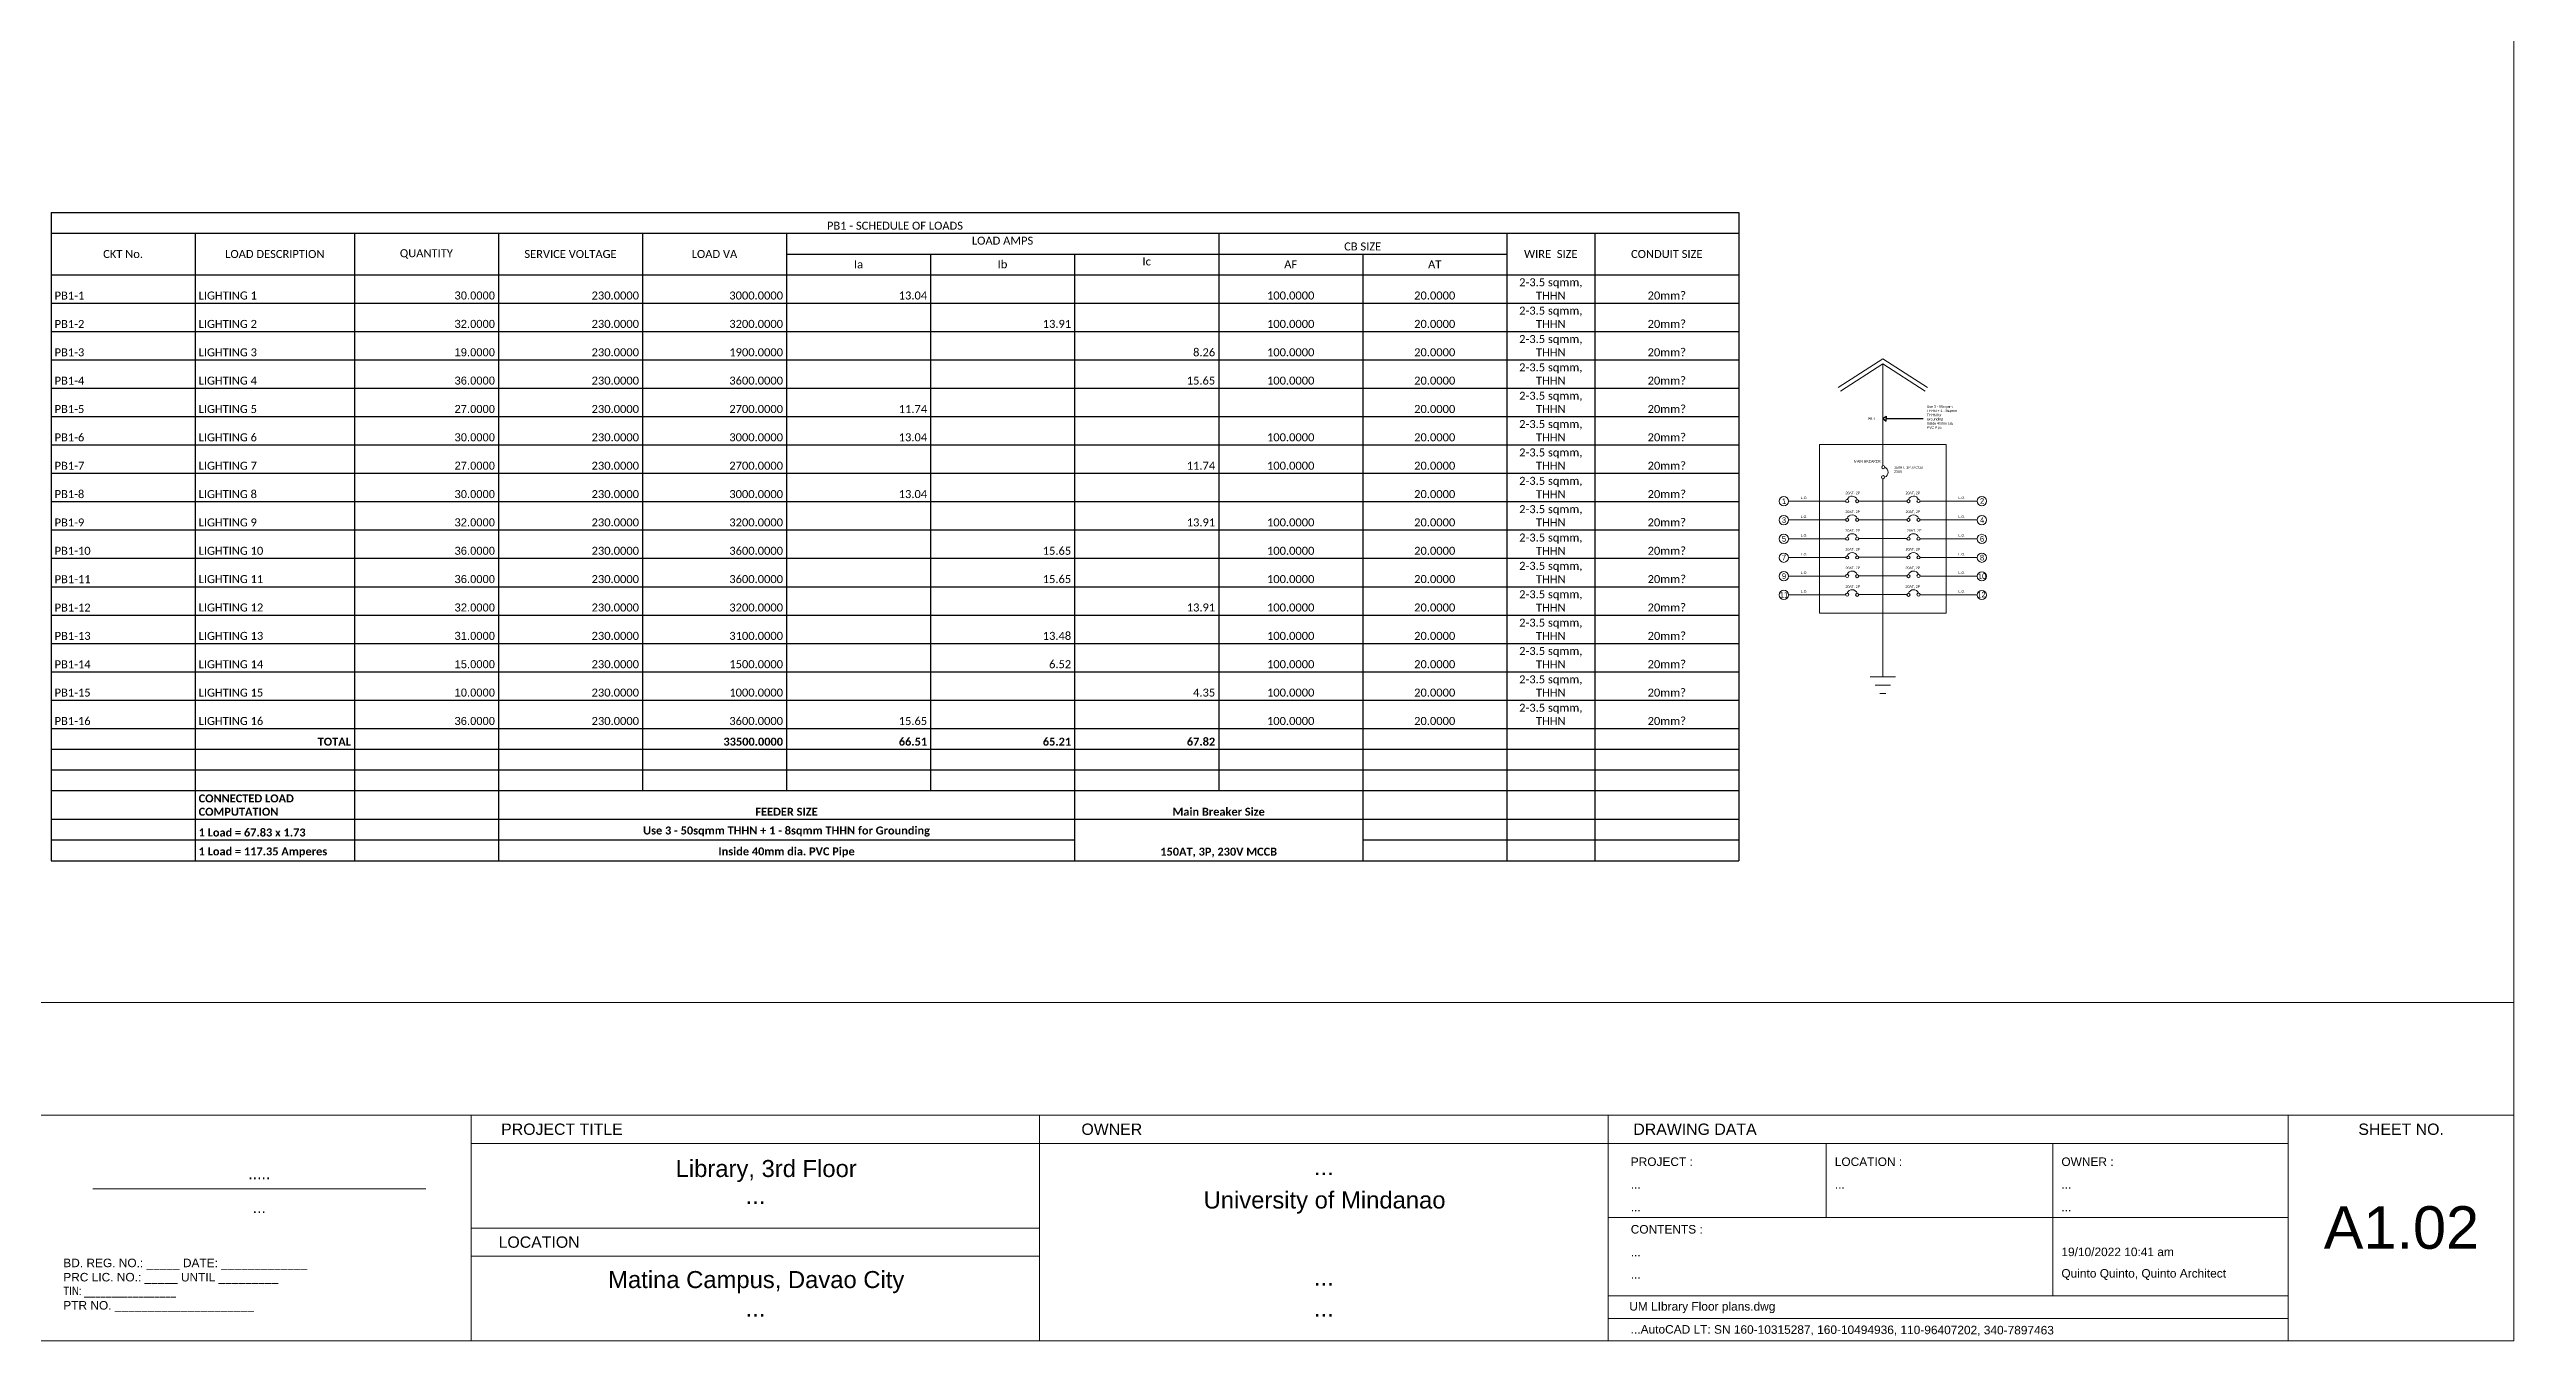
# Model space of a CAD drawing. Header units: inches. Extents: x -2 to 2474, y 1 to 287.
# Drawn here: x 157.9 to 419, y 1.3 to 138.2 of the extents above; entities that cross this region are included whole.
import ezdxf

# ---------------------------------------------------------------- set-up
doc = ezdxf.new("R2010")
doc.units = ezdxf.units.IN
doc.header["$MEASUREMENT"] = 0
for name, color, linetype in [('PDF_0', 7, 'Continuous'), ('PDF_BORDER', 7, 'Continuous'), ('PDF_Text', 7, 'Continuous')]:
    doc.layers.add(name, color=color, linetype=linetype)
doc.styles.add('PDF Arial', font='arial.ttf')
doc.styles.add('PDF Arial Narrow', font='ARIALN.TTF')
doc.styles.add('PDF ArialMT', font='arial.ttf')

# ---------------------------------------------------------------- blocks, each defined once
blk = doc.blocks.new('*T36')
at = {"color": 0, "linetype": 'ByBlock', "lineweight": -2, "transparency": 16777216}
for p, q in [((0, 0), (178.82, 0)), ((0, 0), (0, -68.71)), ((178.82, 0), (178.82, -68.71)), ((0, -2.2), (178.82, -2.2)), ((15.26, -2.2), (15.26, -68.71)), ((32.13, -2.2), (32.13, -68.71)), ((47.4, -2.2), (47.4, -68.71)), ((62.66, -2.2), (62.66, -61.28)), ((77.92, -2.2), (77.92, -61.28)), ((123.71, -2.2), (123.71, -61.28)), ((154.23, -2.2), (154.23, -68.71)), ((163.56, -2.2), (163.56, -68.71)), ((77.92, -4.4), (154.23, -4.4)), ((93.18, -4.4), (93.18, -61.28)), ((108.45, -4.4), (108.45, -68.71)), ((138.97, -4.4), (138.97, -68.71)), ((0, -6.59), (178.82, -6.59)), ((0, -9.6), (178.82, -9.6)), ((0, -12.61), (178.82, -12.61)), ((0, -15.61), (178.82, -15.61)), ((0, -18.62), (178.82, -18.62)), ((0, -21.62), (178.82, -21.62)), ((0, -24.63), (178.82, -24.63)), ((0, -27.64), (178.82, -27.64)), ((0, -30.64), (178.82, -30.64)), ((0, -33.65), (178.82, -33.65)), ((0, -36.65), (178.82, -36.65)), ((0, -39.66), (178.82, -39.66)), ((0, -42.67), (178.82, -42.67)), ((0, -45.67), (178.82, -45.67)), ((0, -48.68), (178.82, -48.68)), ((0, -51.69), (178.82, -51.69)), ((0, -54.69), (178.82, -54.69)), ((0, -56.89), (178.82, -56.89)), ((0, -59.09), (178.82, -59.09)), ((0, -61.28), (178.82, -61.28)), ((0, -64.32), (178.82, -64.32)), ((0, -66.51), (108.45, -66.51)), ((138.97, -66.51), (178.82, -66.51)), ((0, -68.71), (178.82, -68.71))]:
    blk.add_line(p, q, dxfattribs=at)
at = {"color": 0, "transparency": 16777216, "char_height": 0.8479}
for s, insert, width, attachment_point in [('{\\fCalibri|b0|i0|c0;\\c0;PB1 - SCHEDULE OF LOADS', (89.41, -1.83), 178.0873, 8), ('{\\fCalibri|b0|i0|c0;\\c0;LOAD AMPS', (100.81, -2.56), 45.0552, 2), ('{\\fCalibri|b0|i0|c0;\\c0;CKT No.', (7.63, -4.4), 14.53, 5), ('{\\fCalibri|b0|i0|c0;\\c0;LOAD DESCRIPTION', (23.7, -4.4), 16.1376, 5), ('{\\fCalibri|b0|i0|c0;\\c0;QUANTITY', (39.76, -4.4), 14.53, 5), ('{\\fCalibri|b0|i0|c0;\\c0;SERVICE VOLTAGE', (55.03, -4.4), 14.53, 5), ('{\\fCalibri|b0|i0|c0;\\c0;LOAD VA', (70.29, -4.4), 14.53, 5), ('{\\fCalibri|b0|i0|c0;\\c0;Ia', (85.55, -5.49), 14.53, 5), ('{\\fCalibri|b0|i0|c0;\\c0;Ib', (100.81, -5.49), 14.53, 5), ('{\\fCalibri|b0|i0|c0;\\c0;Ic', (116.08, -4.76), 14.53, 2), ('{\\fCalibri|b0|i0|c0;\\c0;AF', (131.34, -5.49), 14.53, 5), ('{\\fCalibri|b0|i0|c0;\\c0;CB SIZE', (138.97, -4.03), 29.7926, 8), ('{\\fCalibri|b0|i0|c0;\\c0;AT', (146.6, -5.49), 14.53, 5), ('{\\fCalibri|b0|i0|c0;\\c0;WIRE  SIZE', (158.9, -4.4), 8.5911, 5), ('{\\fCalibri|b0|i0|c0;\\c0;CONDUIT SIZE', (171.19, -4.4), 14.53, 5), ('{\\fCalibri|b0|i0|c0;\\c0;2-3.5 sqmm, THHN ', (158.9, -9.23), 8.5911, 8), ('{\\fCalibri|b0|i0|c0;\\c0;PB1-1', (0.37, -9.23), 14.53, 7), ('{\\fCalibri|b0|i0|c0;\\c0;LIGHTING 1', (15.63, -9.23), 16.1376, 7), ('{\\fArial|b0|i0|c0;\\c0;30.0000', (47.03, -9.23), 14.53, 9), ('{\\fCalibri|b0|i0|c0;\\c0;230.0000', (62.29, -9.23), 14.53, 9), ('{\\fCalibri|b0|i0|c0;\\c0;3000.0000', (77.55, -9.23), 14.53, 9), ('{\\fCalibri|b0|i0|c0;\\c0;13.04', (92.82, -9.23), 14.53, 9), ('{\\fCalibri|b0|i0|c0;\\c0;', (93.55, -9.23), 14.53, 7), ('{\\fCalibri|b0|i0|c0;\\c0;100.0000', (131.34, -9.23), 14.53, 8), ('{\\fCalibri|b0|i0|c0;\\c0;20.0000', (146.6, -9.23), 14.53, 8), ('{\\fCalibri|b0|i0|c0;\\c0;2-3.5 sqmm, THHN ', (158.9, -12.24), 8.5911, 8), ('{\\fCalibri|b0|i0|c0;\\c0;20mm?', (171.19, -9.23), 14.53, 8), ('{\\fCalibri|b0|i0|c0;\\c0;PB1-2', (0.37, -12.24), 14.53, 7), ('{\\fCalibri|b0|i0|c0;\\c0;LIGHTING 2', (15.63, -12.24), 16.1376, 7), ('{\\fArial|b0|i0|c0;\\c0;32.0000', (47.03, -12.24), 14.53, 9), ('{\\fCalibri|b0|i0|c0;\\c0;230.0000', (62.29, -12.24), 14.53, 9), ('{\\fCalibri|b0|i0|c0;\\c0;3200.0000', (77.55, -12.24), 14.53, 9), ('{\\fCalibri|b0|i0|c0;\\c0;13.91', (108.08, -12.24), 14.53, 9), ('{\\fCalibri|b0|i0|c0;\\c0;', (108.81, -12.24), 14.53, 7), ('{\\fCalibri|b0|i0|c0;\\c0;100.0000', (131.34, -12.24), 14.53, 8), ('{\\fCalibri|b0|i0|c0;\\c0;20.0000', (146.6, -12.24), 14.53, 8), ('{\\fCalibri|b0|i0|c0;\\c0;2-3.5 sqmm, THHN ', (158.9, -15.25), 8.5911, 8), ('{\\fCalibri|b0|i0|c0;\\c0;20mm?', (171.19, -12.24), 14.53, 8), ('{\\fCalibri|b0|i0|c0;\\c0;PB1-3', (0.37, -15.25), 14.53, 7), ('{\\fCalibri|b0|i0|c0;\\c0;LIGHTING 3', (15.63, -15.25), 16.1376, 7), ('{\\fArial|b0|i0|c0;\\c0;19.0000', (47.03, -15.25), 14.53, 9), ('{\\fCalibri|b0|i0|c0;\\c0;230.0000', (62.29, -15.25), 14.53, 9), ('{\\fCalibri|b0|i0|c0;\\c0;1900.0000', (77.55, -15.25), 14.53, 9), ('{\\fCalibri|b0|i0|c0;\\c0;8.26', (123.34, -15.25), 14.53, 9), ('{\\fCalibri|b0|i0|c0;\\c0;100.0000', (131.34, -15.25), 14.53, 8), ('{\\fCalibri|b0|i0|c0;\\c0;20.0000', (146.6, -15.25), 14.53, 8), ('{\\fCalibri|b0|i0|c0;\\c0;20mm?', (171.19, -15.25), 14.53, 8), ('{\\fCalibri|b0|i0|c0;\\c0;PB1-4', (0.37, -18.25), 14.53, 7), ('{\\fCalibri|b0|i0|c0;\\c0;LIGHTING 4', (15.63, -18.25), 16.1376, 7), ('{\\fArial|b0|i0|c0;\\c0;36.0000', (47.03, -18.25), 14.53, 9), ('{\\fCalibri|b0|i0|c0;\\c0;230.0000', (62.29, -18.25), 14.53, 9), ('{\\fCalibri|b0|i0|c0;\\c0;3600.0000', (77.55, -18.25), 14.53, 9), ('{\\fCalibri|b0|i0|c0;\\c0;', (78.29, -18.25), 14.53, 7), ('{\\fCalibri|b0|i0|c0;\\c0;15.65', (123.34, -18.25), 14.53, 9), ('{\\fCalibri|b0|i0|c0;\\c0;100.0000', (131.34, -18.25), 14.53, 8), ('{\\fCalibri|b0|i0|c0;\\c0;20.0000', (146.6, -18.25), 14.53, 8), ('{\\fCalibri|b0|i0|c0;\\c0;2-3.5 sqmm, THHN ', (158.9, -18.25), 8.5911, 8), ('{\\fCalibri|b0|i0|c0;\\c0;20mm?', (171.19, -18.25), 14.53, 8), ('{\\fCalibri|b0|i0|c0;\\c0;PB1-5', (0.37, -21.26), 14.53, 7), ('{\\fCalibri|b0|i0|c0;\\c0;LIGHTING 5', (15.63, -21.26), 16.1376, 7), ('{\\fArial|b0|i0|c0;\\c0;27.0000', (47.03, -21.26), 14.53, 9), ('{\\fCalibri|b0|i0|c0;\\c0;230.0000', (62.29, -21.26), 14.53, 9), ('{\\fCalibri|b0|i0|c0;\\c0;2700.0000', (77.55, -21.26), 14.53, 9), ('{\\fCalibri|b0|i0|c0;\\c0;11.74', (92.82, -21.26), 14.53, 9), ('{\\fCalibri|b0|i0|c0;\\c0;20.0000', (146.6, -21.26), 14.53, 8), ('{\\fCalibri|b0|i0|c0;\\c0;2-3.5 sqmm, THHN ', (158.9, -21.26), 8.5911, 8), ('{\\fCalibri|b0|i0|c0;\\c0;20mm?', (171.19, -21.26), 14.53, 8), ('{\\fCalibri|b0|i0|c0;\\c0;PB1-6', (0.37, -24.26), 14.53, 7), ('{\\fCalibri|b0|i0|c0;\\c0;LIGHTING 6', (15.63, -24.26), 16.1376, 7), ('{\\fArial|b0|i0|c0;\\c0;30.0000', (47.03, -24.26), 14.53, 9), ('{\\fCalibri|b0|i0|c0;\\c0;230.0000', (62.29, -24.26), 14.53, 9), ('{\\fCalibri|b0|i0|c0;\\c0;3000.0000', (77.55, -24.26), 14.53, 9), ('{\\fCalibri|b0|i0|c0;\\c0;13.04', (92.82, -24.26), 14.53, 9), ('{\\fCalibri|b0|i0|c0;\\c0;100.0000', (131.34, -24.26), 14.53, 8), ('{\\fCalibri|b0|i0|c0;\\c0;20.0000', (146.6, -24.26), 14.53, 8), ('{\\fCalibri|b0|i0|c0;\\c0;2-3.5 sqmm, THHN ', (158.9, -24.26), 8.5911, 8), ('{\\fCalibri|b0|i0|c0;\\c0;20mm?', (171.19, -24.26), 14.53, 8), ('{\\fCalibri|b0|i0|c0;\\c0;2-3.5 sqmm, THHN ', (158.9, -27.27), 8.5911, 8), ('{\\fCalibri|b0|i0|c0;\\c0;PB1-7', (0.37, -27.27), 14.53, 7), ('{\\fCalibri|b0|i0|c0;\\c0;LIGHTING 7', (15.63, -27.27), 16.1376, 7), ('{\\fArial|b0|i0|c0;\\c0;27.0000', (47.03, -27.27), 14.53, 9), ('{\\fCalibri|b0|i0|c0;\\c0;230.0000', (62.29, -27.27), 14.53, 9), ('{\\fCalibri|b0|i0|c0;\\c0;2700.0000', (77.55, -27.27), 14.53, 9), ('{\\fCalibri|b0|i0|c0;\\c0;11.74', (123.34, -27.27), 14.53, 9), ('{\\fCalibri|b0|i0|c0;\\c0;100.0000', (131.34, -27.27), 14.53, 8), ('{\\fCalibri|b0|i0|c0;\\c0;20.0000', (146.6, -27.27), 14.53, 8), ('{\\fCalibri|b0|i0|c0;\\c0;2-3.5 sqmm, THHN ', (158.9, -30.28), 8.5911, 8), ('{\\fCalibri|b0|i0|c0;\\c0;20mm?', (171.19, -27.27), 14.53, 8), ('{\\fCalibri|b0|i0|c0;\\c0;PB1-8', (0.37, -30.28), 14.53, 7), ('{\\fCalibri|b0|i0|c0;\\c0;LIGHTING 8', (15.63, -30.28), 16.1376, 7), ('{\\fArial|b0|i0|c0;\\c0;30.0000', (47.03, -30.28), 14.53, 9), ('{\\fCalibri|b0|i0|c0;\\c0;230.0000', (62.29, -30.28), 14.53, 9), ('{\\fCalibri|b0|i0|c0;\\c0;3000.0000', (77.55, -30.28), 14.53, 9), ('{\\fCalibri|b0|i0|c0;\\c0;13.04', (92.82, -30.28), 14.53, 9), ('{\\fCalibri|b0|i0|c0;\\c0;20.0000', (146.6, -30.28), 14.53, 8), ('{\\fCalibri|b0|i0|c0;\\c0;2-3.5 sqmm, THHN ', (158.9, -33.28), 8.5911, 8), ('{\\fCalibri|b0|i0|c0;\\c0;20mm?', (171.19, -30.28), 14.53, 8), ('{\\fCalibri|b0|i0|c0;\\c0;PB1-9', (0.37, -33.28), 14.53, 7), ('{\\fCalibri|b0|i0|c0;\\c0;LIGHTING 9', (15.63, -33.28), 16.1376, 7), ('{\\fArial|b0|i0|c0;\\c0;32.0000', (47.03, -33.28), 14.53, 9), ('{\\fCalibri|b0|i0|c0;\\c0;230.0000', (62.29, -33.28), 14.53, 9), ('{\\fCalibri|b0|i0|c0;\\c0;3200.0000', (77.55, -33.28), 14.53, 9), ('{\\fCalibri|b0|i0|c0;\\c0;', (78.29, -33.28), 14.53, 7), ('{\\fCalibri|b0|i0|c0|p34;\\C256;\\c0;13.91', (123.34, -33.28), 14.53, 9), ('{\\fCalibri|b0|i0|c0;\\c0;100.0000', (131.34, -33.28), 14.53, 8), ('{\\fCalibri|b0|i0|c0;\\c0;20.0000', (146.6, -33.28), 14.53, 8), ('{\\fCalibri|b0|i0|c0;\\c0;20mm?', (171.19, -33.28), 14.53, 8), ('{\\fCalibri|b0|i0|c0;\\c0;PB1-10', (0.37, -36.29), 14.53, 7), ('{\\fCalibri|b0|i0|c0;\\c0;LIGHTING 10', (15.63, -36.29), 16.1376, 7), ('{\\fArial|b0|i0|c0;\\c0;36.0000', (47.03, -36.29), 14.53, 9), ('{\\fCalibri|b0|i0|c0;\\c0;230.0000', (62.29, -36.29), 14.53, 9), ('{\\fCalibri|b0|i0|c0;\\c0;3600.0000', (77.55, -36.29), 14.53, 9), ('{\\fCalibri|b0|i0|c0;\\c0;15.65', (108.08, -36.29), 14.53, 9), ('{\\fCalibri|b0|i0|c0;\\c0;100.0000', (131.34, -36.29), 14.53, 8), ('{\\fCalibri|b0|i0|c0;\\c0;20.0000', (146.6, -36.29), 14.53, 8), ('{\\fCalibri|b0|i0|c0;\\c0;2-3.5 sqmm, THHN ', (158.9, -36.29), 8.5911, 8), ('{\\fCalibri|b0|i0|c0;\\c0;20mm?', (171.19, -36.29), 14.53, 8), ('{\\fCalibri|b0|i0|c0;\\c0;PB1-11', (0.37, -39.29), 14.53, 7), ('{\\fCalibri|b0|i0|c0;\\c0;LIGHTING 11', (15.63, -39.29), 16.1376, 7), ('{\\fArial|b0|i0|c0;\\c0;36.0000', (47.03, -39.29), 14.53, 9), ('{\\fCalibri|b0|i0|c0;\\c0;230.0000', (62.29, -39.29), 14.53, 9), ('{\\fCalibri|b0|i0|c0;\\c0;3600.0000', (77.55, -39.29), 14.53, 9), ('{\\fCalibri|b0|i0|c0;\\c0;15.65', (108.08, -39.29), 14.53, 9), ('{\\fCalibri|b0|i0|c0;\\c0;100.0000', (131.34, -39.29), 14.53, 8), ('{\\fCalibri|b0|i0|c0;\\c0;20.0000', (146.6, -39.29), 14.53, 8), ('{\\fCalibri|b0|i0|c0;\\c0;2-3.5 sqmm, THHN ', (158.9, -39.29), 8.5911, 8), ('{\\fCalibri|b0|i0|c0;\\c0;20mm?', (171.19, -39.29), 14.53, 8), ('{\\fCalibri|b0|i0|c0;\\c0;PB1-12', (0.37, -42.3), 14.53, 7), ('{\\fCalibri|b0|i0|c0;\\c0;LIGHTING 12', (15.63, -42.3), 16.1376, 7), ('{\\fArial|b0|i0|c0;\\c0;32.0000', (47.03, -42.3), 14.53, 9), ('{\\fCalibri|b0|i0|c0;\\c0;230.0000', (62.29, -42.3), 14.53, 9), ('{\\fCalibri|b0|i0|c0;\\c0;3200.0000', (77.55, -42.3), 14.53, 9), ('{\\fCalibri|b0|i0|c0;\\c0;', (78.29, -39.29), 14.53, 7), ('{\\fCalibri|b0|i0|c0;\\c0;13.91', (123.34, -42.3), 14.53, 9), ('{\\fCalibri|b0|i0|c0;\\c0;100.0000', (131.34, -42.3), 14.53, 8), ('{\\fCalibri|b0|i0|c0;\\c0;20.0000', (146.6, -42.3), 14.53, 8), ('{\\fCalibri|b0|i0|c0;\\c0;2-3.5 sqmm, THHN ', (158.9, -42.3), 8.5911, 8), ('{\\fCalibri|b0|i0|c0;\\c0;20mm?', (171.19, -42.3), 14.53, 8), ('{\\fCalibri|b0|i0|c0;\\c0;2-3.5 sqmm, THHN ', (158.9, -45.31), 8.5911, 8), ('{\\fCalibri|b0|i0|c0;\\c0;PB1-13', (0.37, -45.31), 14.53, 7), ('{\\fCalibri|b0|i0|c0;\\c0;LIGHTING 13', (15.63, -45.31), 16.1376, 7), ('{\\fArial|b0|i0|c0;\\c0;31.0000', (47.03, -45.31), 14.53, 9), ('{\\fCalibri|b0|i0|c0;\\c0;230.0000', (62.29, -45.31), 14.53, 9), ('{\\fCalibri|b0|i0|c0;\\c0;3100.0000', (77.55, -45.31), 14.53, 9), ('{\\fCalibri|b0|i0|c0;\\c0;13.48', (108.08, -45.31), 14.53, 9), ('{\\fCalibri|b0|i0|c0;\\c0;', (108.81, -45.31), 14.53, 7), ('{\\fCalibri|b0|i0|c0;\\c0;100.0000', (131.34, -45.31), 14.53, 8), ('{\\fCalibri|b0|i0|c0;\\c0;20.0000', (146.6, -45.31), 14.53, 8), ('{\\fCalibri|b0|i0|c0;\\c0;2-3.5 sqmm, THHN ', (158.9, -48.31), 8.5911, 8), ('{\\fCalibri|b0|i0|c0;\\c0;20mm?', (171.19, -45.31), 14.53, 8), ('{\\fCalibri|b0|i0|c0;\\c0;PB1-14', (0.37, -48.31), 14.53, 7), ('{\\fCalibri|b0|i0|c0;\\c0;LIGHTING 14', (15.63, -48.31), 16.1376, 7), ('{\\fArial|b0|i0|c0;\\c0;15.0000', (47.03, -48.31), 14.53, 9), ('{\\fCalibri|b0|i0|c0;\\c0;230.0000', (62.29, -48.31), 14.53, 9), ('{\\fCalibri|b0|i0|c0;\\c0;1500.0000', (77.55, -48.31), 14.53, 9), ('{\\fCalibri|b0|i0|c0;\\c0;6.52', (108.08, -48.31), 14.53, 9), ('{\\fCalibri|b0|i0|c0;\\c0;100.0000', (131.34, -48.31), 14.53, 8), ('{\\fCalibri|b0|i0|c0;\\c0;20.0000', (146.6, -48.31), 14.53, 8), ('{\\fCalibri|b0|i0|c0;\\c0;2-3.5 sqmm, THHN ', (158.9, -51.32), 8.5911, 8), ('{\\fCalibri|b0|i0|c0;\\c0;20mm?', (171.19, -48.31), 14.53, 8), ('{\\fCalibri|b0|i0|c0;\\c0;PB1-15', (0.37, -51.32), 14.53, 7), ('{\\fCalibri|b0|i0|c0;\\c0;LIGHTING 15', (15.63, -51.32), 16.1376, 7), ('{\\fArial|b0|i0|c0;\\c0;10.0000', (47.03, -51.32), 14.53, 9), ('{\\fCalibri|b0|i0|c0;\\c0;230.0000', (62.29, -51.32), 14.53, 9), ('{\\fCalibri|b0|i0|c0;\\c0;1000.0000', (77.55, -51.32), 14.53, 9), ('{\\fCalibri|b0|i0|c0;\\c0;4.35', (123.34, -51.32), 14.53, 9), ('{\\fCalibri|b0|i0|c0;\\c0;100.0000', (131.34, -51.32), 14.53, 8), ('{\\fCalibri|b0|i0|c0;\\c0;20.0000', (146.6, -51.32), 14.53, 8), ('{\\fCalibri|b0|i0|c0;\\c0;2-3.5 sqmm, THHN ', (158.9, -54.33), 8.5911, 8), ('{\\fCalibri|b0|i0|c0;\\c0;20mm?', (171.19, -51.32), 14.53, 8), ('{\\fCalibri|b0|i0|c0;\\c0;PB1-16', (0.37, -54.33), 14.53, 7), ('{\\fCalibri|b0|i0|c0;\\c0;LIGHTING 16', (15.63, -54.33), 16.1376, 7), ('{\\fArial|b0|i0|c0;\\c0;36.0000', (47.03, -54.33), 14.53, 9), ('{\\fCalibri|b0|i0|c0;\\c0;230.0000', (62.29, -54.33), 14.53, 9), ('{\\fCalibri|b0|i0|c0;\\c0;3600.0000', (77.55, -54.33), 14.53, 9), ('{\\fCalibri|b0|i0|c0;\\c0;15.65', (92.82, -54.33), 14.53, 9), ('{\\fCalibri|b0|i0|c0;\\c0;100.0000', (131.34, -54.33), 14.53, 8), ('{\\fCalibri|b0|i0|c0;\\c0;20.0000', (146.6, -54.33), 14.53, 8), ('{\\fCalibri|b0|i0|c0;\\c0;20mm?', (171.19, -54.33), 14.53, 8), ('{\\fCalibri|b1|i0|c0;\\c0;TOTAL', (31.77, -56.52), 16.1376, 9), ('{\\fCalibri|b1|i0|c0;\\c0;33500.0000', (77.55, -56.52), 14.53, 9), ('{\\fCalibri|b1|i0|c0;\\c0;66.51', (92.82, -56.52), 14.53, 9), ('{\\fCalibri|b1|i0|c0;\\c0;65.21', (108.08, -56.52), 14.53, 9), ('{\\fCalibri|b1|i0|c0;\\c0;67.82', (123.34, -56.52), 14.53, 9), ('{\\fCalibri|b0|i0|c0;\\c0;', (131.34, -56.52), 14.53, 8), ('{\\fCalibri|b0|i0|c0;\\c0;', (146.6, -56.52), 14.53, 8), ('{\\fCalibri|b0|i0|c0;\\c0;', (158.9, -56.52), 8.5911, 8), ('{\\fCalibri|b0|i0|c0;\\c0;', (171.19, -56.52), 14.53, 8), ('{\\fCalibri|b1|i0|c0;\\c0;CONNECTED LOAD COMPUTATION', (15.63, -63.95), 16.1376, 7), ('{\\fCalibri|b1|i0|c0;\\c0;1 Load = 67.83 x 1.73', (15.63, -66.15), 16.1376, 7), ('{\\fCalibri|b1|i0|c0;\\c0;', (32.5, -63.95), 14.53, 7), ('{\\fCalibri|b1|i0|c0;\\c0;Use 3 - 50sqmm THHN + 1 - 8sqmm THHN for Grounding', (77.92, -66.15), 60.3178, 8), ('{\\fCalibri|b1|i0|c0;\\c0;FEEDER SIZE', (77.92, -63.95), 60.3178, 8), ('{\\fCalibri|b1|i0|c0;\\c0;Main Breaker Size', (123.71, -63.95), 29.7926, 8), ('{\\fCalibri|b1|i0|c0;\\c0;1 Load = 117.35 Amperes', (15.63, -68.35), 16.1376, 7), ('{\\fCalibri|b1|i0|c0;\\c0;', (32.5, -66.15), 14.53, 7), ('{\\fCalibri|b1|i0|c0;\\c0;Inside 40mm dia. PVC Pipe', (77.92, -68.35), 60.3178, 8), ('{\\fCalibri|b1|i0|c0;\\c0;150AT, 3P, 230V MCCB', (123.71, -68.35), 29.7926, 8), ('{\\fCalibri|b1|i0|c0;\\c0;', (32.5, -68.35), 14.53, 7)]:
    blk.add_mtext(s, dxfattribs=dict(at, insert=insert, width=width, attachment_point=attachment_point))

msp = doc.modelspace()

# ---------------------------------------------------------------- linework, layer by layer
at = {"lineweight": 5}
for p, q in [((347.46453, 102.34862), (352.19712, 105.41744)), ((347.70766, 101.97367), (352.19712, 104.88483)), ((352.19712, 105.41744), (356.92971, 102.34862)), ((352.19712, 96.33376), (352.19712, 104.88483)), ((352.19712, 104.88483), (356.68658, 101.97367)), ((349.64362, 90.31363), (354.75061, 90.31363)), ((349.64362, 88.33271), (354.75045, 88.33271)), ((349.64362, 86.3518), (354.75091, 86.3518)), ((349.64362, 84.37089), (354.75162, 84.37089)), ((349.64362, 82.38997), (354.75178, 82.38997)), ((345.48478, 78.42815), (358.90946, 78.42815)), ((349.64362, 80.40906), (354.75178, 80.40906)), ((352.19712, 80.3653), (352.19712, 71.6851)), ((352.19712, 71.6851), (350.85818, 71.6851)), ((352.19712, 70.80028), (351.36903, 70.80028)), ((352.19712, 71.6851), (353.53605, 71.6851)), ((352.19712, 70.80028), (353.0252, 70.80028)), ((352.19712, 69.91545), (351.87989, 69.91545)), ((352.19712, 69.91545), (352.51435, 69.91545))]:
    msp.add_line(p, q, dxfattribs=at)
for p, q in [((352.19712, 99.06505), (352.53408, 99.32654)), ((352.53408, 99.32654), (352.53408, 99.06505)), ((352.19712, 99.06505), (352.53408, 98.80356)), ((352.53408, 99.06505), (356.46991, 99.06505)), ((352.53408, 98.80356), (352.53408, 99.06505))]:
    msp.add_line(p, q)
at = {"linetype": 'Continuous', "lineweight": 5}
for p, q in [((352.19712, 96.33376), (352.19712, 94.07506)), ((352.19712, 92.69725), (352.19712, 80.3653))]:
    msp.add_line(p, q, dxfattribs=at)
at = {"lineweight": 5}
msp.add_lwpolyline([(358.90946, 78.42815), (345.48478, 78.42815), (345.48478, 96.33376), (358.90946, 96.33376)], close=True, dxfattribs=at)
at = {"linetype": 'Continuous', "lineweight": 5}
for points in [[(348.25791, 90.32682), (345.01107, 90.32682), (342.19672, 90.32682)], [(356.13633, 90.32682), (359.38316, 90.32682), (362.19335, 90.32682)], [(348.25298, 88.32537), (345.00615, 88.32537), (342.19179, 88.32537)], [(348.25298, 86.33711), (342.19179, 86.33711)], [(356.14125, 88.32537), (359.38809, 88.32537), (362.19265, 88.32537)], [(356.14125, 86.33711), (362.19286, 86.33711)], [(348.25298, 84.34395), (342.19179, 84.34395)], [(356.14125, 84.34395), (362.19298, 84.34395)], [(348.25791, 82.3836), (345.01107, 82.3836), (342.19672, 82.3836)], [(356.13633, 82.3836), (359.38316, 82.3836), (362.19335, 82.3836)], [(348.25791, 80.4027), (345.01107, 80.4027), (342.19672, 80.4027)], [(356.13633, 80.4027), (359.38316, 80.4027), (362.1621, 80.4027)]]:
    msp.add_lwpolyline(points, dxfattribs=at)
for centre in [(352.24146, 93.91711), (352.22133, 92.85951), (348.42197, 90.33376), (349.47957, 90.31363), (354.91467, 90.31363), (355.97227, 90.33376), (348.41704, 88.33271), (348.41704, 86.33956), (349.47973, 88.33271), (349.47973, 86.33956), (354.9145, 88.33271), (354.9145, 86.33956), (355.97719, 88.33271), (355.97719, 86.33956), (348.41704, 84.3513), (349.47973, 84.3513), (354.9145, 84.3513), (355.97719, 84.3513), (348.42197, 82.39055), (349.47957, 82.37041), (354.91467, 82.37041), (355.97227, 82.39055), (348.42197, 80.40965), (349.47957, 80.38951), (354.91467, 80.38951), (355.97227, 80.40965)]:
    msp.add_circle(centre, 0.16405, dxfattribs=at)
at = {"lineweight": 5}
for centre in [(341.70039, 88.30595), (341.70532, 90.3074), (362.68404, 88.30595), (362.68513, 90.32682), (341.70039, 86.31769), (362.68404, 86.31279), (341.70039, 84.32453), (362.68437, 84.32454), (341.70532, 82.36418), (362.68404, 82.35099), (341.70532, 80.38328), (362.68404, 80.37009)]:
    msp.add_circle(centre, 0.49178, dxfattribs=at)
at = {"linetype": 'Continuous', "lineweight": 5}
for centre, start, end in [((352.19712, 93.38897), 289.7501892, 68.0683026), ((348.94593, 88.29843), 20.8470356, 159.1583819), ((348.95011, 90.28942), 19.7501892, 158.0683026), ((355.44412, 90.28942), 21.9316974, 160.2498108), ((355.4483, 88.29843), 20.8416181, 159.1529644), ((348.94593, 86.30527), 20.8470356, 159.1583819), ((355.4483, 86.30527), 20.8416181, 159.1529644), ((348.94593, 84.31701), 20.8470356, 159.1583819), ((355.4483, 84.31701), 20.8416181, 159.1529644), ((348.95011, 82.3462), 19.7501892, 158.0683026), ((355.44412, 82.3462), 21.9316974, 160.2498108), ((348.95011, 80.3653), 19.7501892, 158.0683026), ((355.44412, 80.3653), 21.9316974, 160.2498108)]:
    msp.add_arc(centre, 0.56563, start, end, dxfattribs=at)
at = {"layer": 'PDF_0', "lineweight": 9}
for points in [[(5.35228, 37.18333), (419.0416, 37.18333)], [(202.63397, 25.23697), (202.63397, 1.32463)], [(262.85618, 1.32463), (262.85618, 25.23697)], [(323.09801, 25.23697), (323.09801, 1.32463)], [(395.12927, 25.23697), (395.12927, 1.32463)], [(202.63397, 22.23567), (395.12927, 22.23567)], [(346.20608, 22.23567), (346.20608, 14.36951)], [(370.2165, 22.23567), (370.2165, 14.36951), (370.2165, 6.09141)], [(162.53814, 17.41004), (197.82796, 17.41004)], [(262.85618, 13.27099), (202.63397, 13.27099)], [(323.09801, 14.36951), (395.12927, 14.36951)], [(262.85618, 10.28931), (202.63397, 10.28931)], [(323.09801, 6.09141), (395.12927, 6.09141)], [(323.09801, 3.69821), (395.12927, 3.69821)]]:
    msp.add_lwpolyline(points, dxfattribs=at)
at = {"layer": 'PDF_BORDER', "lineweight": 9}
msp.add_lwpolyline([(419.0416, 1.32463), (5.35228, 1.32463), (5.35228, 275.11011), (419.0416, 275.11011)], close=True, dxfattribs=at)
msp.add_lwpolyline([(419.0416, 25.23697), (5.35228, 25.23697)], dxfattribs=at)

# ---------------------------------------------------------------- block references
msp.add_blockref('*T36', (158.11645, 120.91291))

# ---------------------------------------------------------------- texts
at = {"linetype": 'Continuous', "lineweight": 5, "char_height": 0.2654407, "width": 3.2903138, "attachment_point": 7, "style": 'PDF Arial'}
for s, insert in [('Use 3 - 50sqmm THHN + 1 - 8sqmm THHN for Grounding \\PInside 40mm dia. PVC Pipe', (356.85367, 97.91574)), ('150AT, 3P, MCCB 230V', (353.38285, 93.31244))]:
    msp.add_mtext(s, dxfattribs=dict(at, insert=insert))
at = {"linetype": 'Continuous', "lineweight": 5, "style": 'PDF Arial'}
for s, insert, char_height, attachment_point in [('PB 1', (351.39971, 98.90932), 0.265441, 9), ('MAIN BREAKER', (351.96286, 94.40438), 0.2654407, 9), ('L.O.', (344.19589, 88.54026), 0.265441, 9), ('L.O.', (344.20081, 90.54171), 0.265441, 9), ('20AT, 2P', (348.23498, 89.01345), 0.265441, 7), ('20AT, 2P', (348.23916, 91.00444), 0.265441, 7), ('20AT, 2P', (356.15508, 91.00444), 0.265441, 9), ('20AT, 2P', (356.15925, 89.01345), 0.265441, 9), ('L.O.', (360.91356, 90.54171), 0.265441, 9), ('L.O.', (360.91356, 88.54026), 0.265441, 9), ('L.O.', (344.19589, 86.552), 0.265441, 9), ('20AT, 2P', (348.23498, 87.02029), 0.265441, 7), ('20AT, 2P', (354.73735, 87.02029), 0.265441, 7), ('L.O.', (360.91356, 86.552), 0.265441, 9), ('L.O.', (344.19589, 84.55884), 0.265441, 9), ('20AT, 2P', (348.23498, 85.03203), 0.265441, 7), ('20AT, 2P', (356.15925, 85.03203), 0.265441, 9), ('L.O.', (360.91356, 84.55884), 0.265441, 9), ('L.O.', (344.20081, 82.59849), 0.265441, 9), ('20AT, 2P', (348.23916, 83.06123), 0.265441, 7), ('20AT, 2P', (348.23916, 81.08033), 0.265441, 7), ('20AT, 2P', (356.15508, 83.06123), 0.265441, 9), ('20AT, 2P', (356.15508, 81.08033), 0.265441, 9), ('L.O.', (360.91356, 82.59849), 0.265441, 9), ('L.O.', (344.20081, 80.61759), 0.265441, 9), ('L.O.', (360.91356, 80.61759), 0.265441, 9)]:
    msp.add_mtext(s, dxfattribs=dict(at, insert=insert, char_height=char_height, attachment_point=attachment_point))
at = {"linetype": 'Continuous', "lineweight": 5, "char_height": 0.590136, "attachment_point": 1, "rotation": 1.9816712}
for s, width, insert in [('\\pxqc;1', 0.4090953, (341.51522, 90.60251)), ('\\pxqc;2', 0.4090953, (362.49503, 90.62193)), ('\\pxqc;3', 0.4090953, (341.5103, 88.60106)), ('\\pxqc;5', 0.4090953, (341.5103, 86.6128)), ('\\pxqc;4', 0.4090953, (362.49395, 88.60106)), ('\\pxqc;6', 0.4090953, (362.49395, 86.6079)), ('\\pxqc;7', 0.4090953, (341.5103, 84.61964)), ('\\pxqc;8', 0.4090953, (362.49428, 84.61965)), ('\\pxqc;9', 0.4090953, (341.51522, 82.65929)), ('\\pxqc;10', 0.4090953, (362.49395, 82.6461)), ('\\pxqc;11', 0.4090953, (341.51522, 80.67839)), ('\\pxqc;12', 0.5901364, (362.34894, 80.69155))]:
    msp.add_mtext_dynamic_manual_height_columns(s, width=width, gutter_width=1.46337, heights=[0], dxfattribs=dict(at, insert=insert))
at = {"layer": 'PDF_Text', "attachment_point": 4}
for s, insert, char_height, style in [('PROJECT TITLE', (205.80314, 23.73616), 1.2027175, 'PDF ArialMT'), ('OWNER', (267.2833, 23.73616), 1.202717, 'PDF ArialMT'), ('DRAWING DATA', (325.76204, 23.73616), 1.2027175, 'PDF ArialMT'), ('SHEET NO.', (402.58281, 23.73616), 1.202717, 'PDF ArialMT'), ('.....', (179.00612, 19.04765), 1.202717, 'PDF ArialMT'), ('Library, 3rd Floor', (224.28969, 19.309), 1.8040753, 'PDF ArialMT'), ('...', (291.92245, 19.77782), 1.804075, 'PDF ArialMT'), ('PROJECT :', (325.4874, 20.29118), 0.902038, 'PDF ArialMT'), ('LOCATION :', (347.10551, 20.29118), 0.902038, 'PDF ArialMT'), ('OWNER :', (371.1169, 20.29118), 0.902038, 'PDF ArialMT'), ('...', (231.69779, 16.73716), 1.804075, 'PDF ArialMT'), ('University of Mindanao', (280.23063, 15.97209), 1.8040753, 'PDF ArialMT'), ('...', (325.4874, 17.89788), 0.902038, 'PDF ArialMT'), ('...', (347.10551, 17.89788), 0.902038, 'PDF ArialMT'), ('...', (371.1169, 17.89788), 0.902038, 'PDF ArialMT'), ('...', (179.47693, 15.45772), 1.202717, 'PDF ArialMT'), ('CONTENTS :', (325.4874, 13.13091), 0.902038, 'PDF ArialMT'), ('...', (325.4874, 15.50459), 0.902038, 'PDF ArialMT'), ('...', (371.1169, 15.50459), 0.902038, 'PDF ArialMT'), ('A1.02', (398.91441, 13.29424), 4.510203, 'PDF ArialMT'), ('LOCATION', (205.52851, 11.76969), 1.202717, 'PDF ArialMT'), ('19/10/2022 10:41 am', (371.1169, 10.7378), 0.9023915, 'PDF ArialMT'), ('BD. REG. NO.: _____ DATE: _____________', (159.40858, 9.44289), 0.9020376, 'PDF ArialMT'), ('PRC LIC. NO.: _____ UNTIL _________', (159.40858, 7.93237), 0.9020376, 'PDF ArialMT'), ('Matina Campus, Davao City', (217.14187, 7.53672), 1.8040753, 'PDF ArialMT'), ('...', (325.4874, 10.73762), 0.902038, 'PDF ArialMT'), ('...', (325.4874, 8.34433), 0.902038, 'PDF ArialMT'), ('Quinto Quinto, Quinto Architect', (371.1169, 8.3445), 0.9023915, 'PDF ArialMT'), ('TIN: _________________', (159.40858, 6.48156), 0.8968012, 'PDF Arial Narrow'), ('PTR NO. _____________________', (159.40858, 4.95056), 0.9020376, 'PDF ArialMT'), ('...', (291.92245, 8.06638), 1.804075, 'PDF ArialMT'), ('UM LIbrary Floor plans.dwg', (325.33046, 4.83303), 0.9023915, 'PDF ArialMT'), ('...', (231.69779, 4.7707), 1.804075, 'PDF ArialMT'), ('...', (291.92245, 4.7707), 1.804075, 'PDF ArialMT')]:
    msp.add_mtext(s, dxfattribs=dict(at, insert=insert, char_height=char_height, style=style))
at = {"layer": 'PDF_Text', "insert": (325.4874, 2.45918), "char_height": 0.9020376, "attachment_point": 4, "rotation": 359.8708935, "style": 'PDF ArialMT'}
msp.add_mtext('...AutoCAD LT: SN 160-10315287, 160-10494936, 110-96407202, 340-7897463', dxfattribs=at)

doc.saveas('drawing.dxf')
